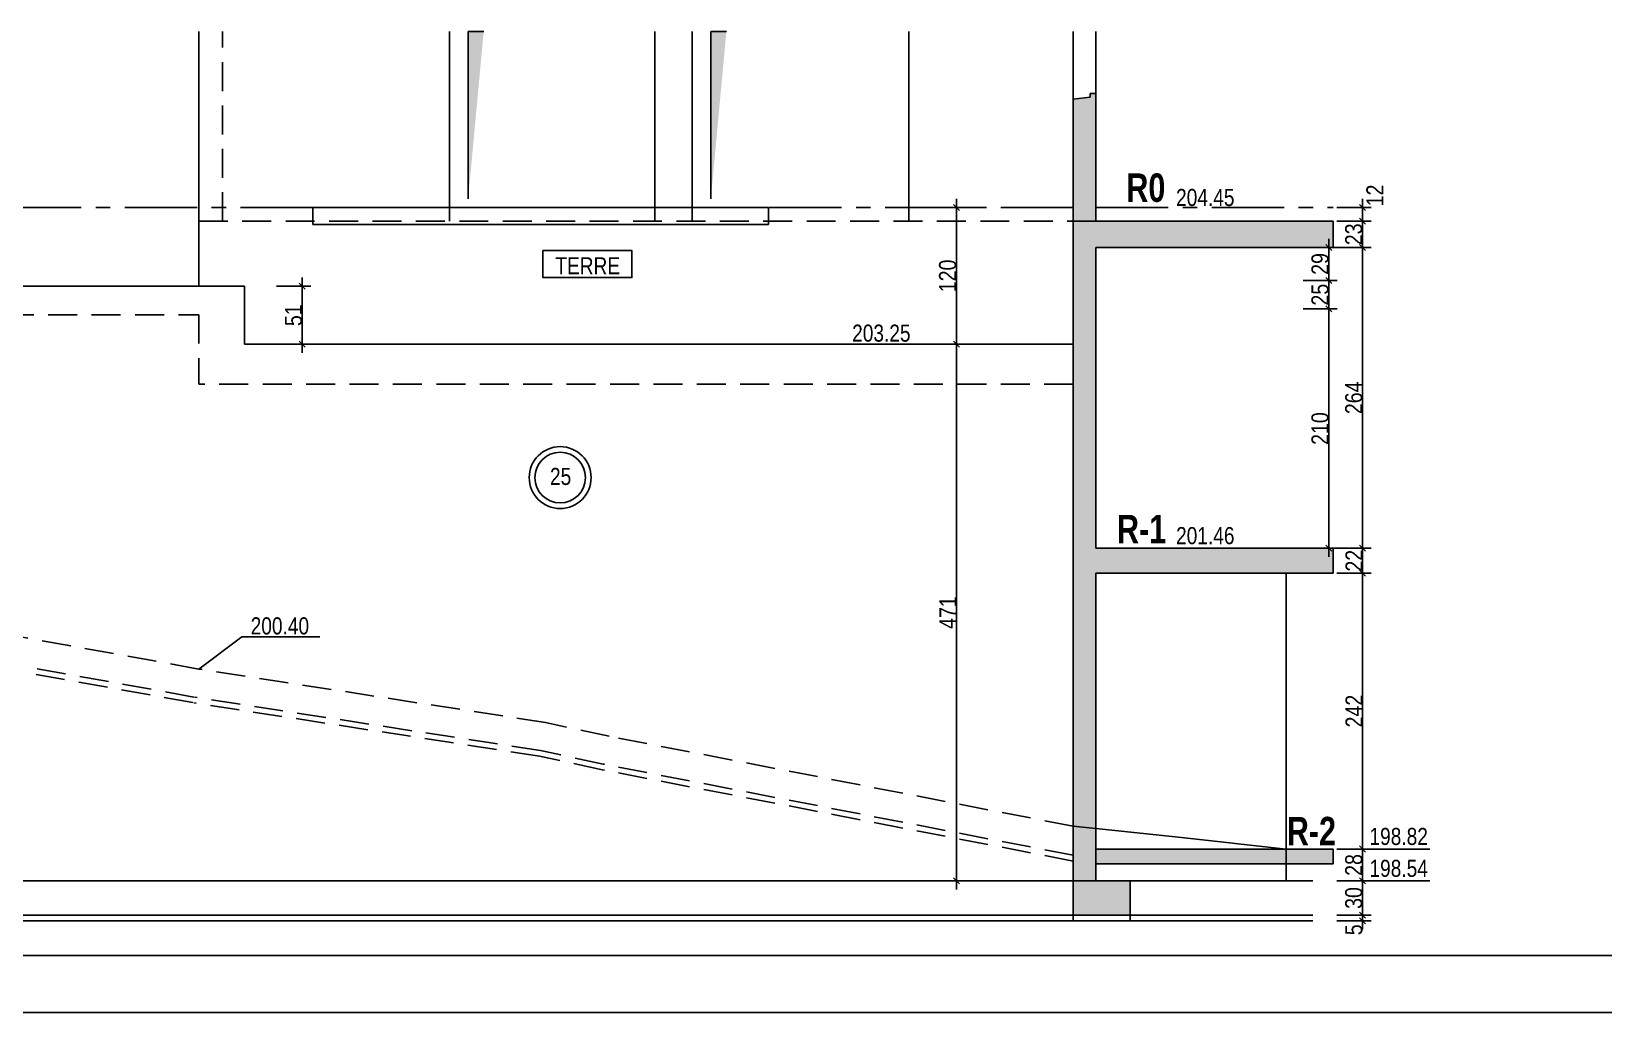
# Model space of a CAD drawing. Header units: millimetres. Extents: x -18089 to -10820, y 354 to 4554.
# Drawn here: x -16835 to -15456, y 354 to 1215 of the extents above; entities that cross this region are included whole.
import ezdxf
from ezdxf.enums import TextEntityAlignment as Align

# ---------------------------------------------------------------- set-up
doc = ezdxf.new("R2010")
doc.units = ezdxf.units.MM
doc.linetypes.add('AXES', pattern=[50.8, 31.75, -6.35, 6.35, -6.35])
doc.linetypes.add('CACHEx2', pattern=[19.05, 12.7, -6.35])
for name, color, linetype in [('01_Cad_2', 5, 'Continuous'), ('01_cote_gen', 4, 'Continuous'), ('01_linteaux', 3, 'Continuous'), ('01_murs_coup', 5, 'Continuous'), ('01_poch_BN', 9, 'Continuous'), ('01_poch_murs', 251, 'Continuous'), ('01_texte', 230, 'Continuous'), ('01_tram_axes', 10, 'AXES'), ('AA_COTES', 2, 'Continuous')]:
    doc.layers.add(name, color=color, linetype=linetype)
doc.styles.add('impact', font='impact.ttf')
doc.styles.add('MATTE_TXT', font='arial.ttf')
doc.styles.add('STYLE2', font='ARIALN.TTF')
doc.dimstyles.new('JB50', dxfattribs={"dimscale": 0.1, "dimtxt": 150, "dimasz": 15, "dimexe": 0.1, "dimexo": 0.1, "dimgap": 0.09, "dimtad": 1, "dimdec": 1, "dimdsep": 46, "dimtxsty": 'STYLE2', "dimblk1": 'BOND_G', "dimblk2": 'BOND_D', "dimsah": 1, "dimcen": 1.5, "dimdle": 0.01, "dimse1": 1, "dimse2": 1, "dimclrd": 4, "dimclre": 2, "dimclrt": 6, "dimazin": 2, "dimtfac": 2.333333, "dimtdec": 1, "dimtix": 1, "dimtmove": 2, "dimatfit": 3, "dimldrblk": 'BOND_G', "dimfxl": 1, "dimtolj": 1, "dimtzin": 0, "dimarcsym": 0})

# ---------------------------------------------------------------- blocks, each defined once
blk = doc.blocks.new('BOND_G')
at = {"layer": 'AA_COTES', "color": 0}
for p, q in [((0, -5), (0, 15)), ((5, 0), (-5, 0)), ((1.77, 1.77), (-1.77, -1.77))]:
    blk.add_line(p, q, dxfattribs=at)
blk = doc.blocks.new('BOND_D')
at = {"layer": 'AA_COTES', "color": 0}
for p, q in [((5, 0), (-5, 0)), ((-1.77, -1.77), (1.77, 1.77)), ((0, 5), (0, -15))]:
    blk.add_line(p, q, dxfattribs=at)
blk = doc.blocks.new('*D716')
at = {"layer": '01_cote_gen', "color": 4, "lineweight": -2, "ltscale": 2, "transparency": 16777216}
blk.add_line((-15667.3, 1046.9), (-15667.3, 1026.9), dxfattribs=at)
at = {"layer": 'DEFPOINTS', "color": 0, "ltscale": 2, "transparency": 16777216}
for p in [(-15693.1, 1048.4), (-15693.1, 1025.4), (-15667.3, 1025.4)]:
    blk.add_point(p, dxfattribs=at)
at = {"layer": '01_cote_gen', "color": 4, "lineweight": -2, "ltscale": 2, "transparency": 16777216, "xscale": 1.5, "yscale": 1.5, "zscale": 1.5}
for name, p, rotation in [('BOND_G', (-15667.3, 1048.4), 90), ('BOND_D', (-15667.3, 1025.4), 270)]:
    blk.add_blockref(name, p, dxfattribs=dict(at, rotation=rotation))
at = {"layer": '01_cote_gen', "color": 6, "ltscale": 2, "transparency": 16777216, "insert": (-15675, 1036.9), "char_height": 15, "attachment_point": 5, "rotation": 90, "style": 'STYLE2'}
blk.add_mtext('\\A1;23', dxfattribs=at)
blk = doc.blocks.new('*D717')
at = {"layer": '01_cote_gen', "color": 4, "lineweight": -2, "ltscale": 2, "transparency": 16777216}
blk.add_line((-15667.3, 1023.9), (-15667.3, 762.9), dxfattribs=at)
at = {"layer": 'DEFPOINTS', "color": 0, "ltscale": 2, "transparency": 16777216}
for p in [(-15693.1, 1025.4), (-15693.1, 761.4), (-15667.3, 761.4)]:
    blk.add_point(p, dxfattribs=at)
at = {"layer": '01_cote_gen', "color": 4, "lineweight": -2, "ltscale": 2, "transparency": 16777216, "xscale": 1.5, "yscale": 1.5, "zscale": 1.5}
for name, p, rotation in [('BOND_G', (-15667.3, 1025.4), 90), ('BOND_D', (-15667.3, 761.4), 270)]:
    blk.add_blockref(name, p, dxfattribs=dict(at, rotation=rotation))
at = {"layer": '01_cote_gen', "color": 6, "ltscale": 2, "transparency": 16777216, "insert": (-15675, 893.4), "char_height": 15, "attachment_point": 5, "rotation": 90, "style": 'STYLE2'}
blk.add_mtext('\\A1;264', dxfattribs=at)
blk = doc.blocks.new('*D718')
at = {"layer": '01_cote_gen', "color": 4, "lineweight": -2, "ltscale": 2, "transparency": 16777216}
blk.add_line((-15667.3, 759.9), (-15667.3, 740.9), dxfattribs=at)
at = {"layer": 'DEFPOINTS', "color": 0, "ltscale": 2, "transparency": 16777216}
for p in [(-15689.8, 761.4), (-15689.8, 739.4), (-15667.3, 739.4)]:
    blk.add_point(p, dxfattribs=at)
at = {"layer": '01_cote_gen', "color": 4, "lineweight": -2, "ltscale": 2, "transparency": 16777216, "xscale": 1.5, "yscale": 1.5, "zscale": 1.5}
for name, p, rotation in [('BOND_G', (-15667.3, 761.4), 90), ('BOND_D', (-15667.3, 739.4), 270)]:
    blk.add_blockref(name, p, dxfattribs=dict(at, rotation=rotation))
at = {"layer": '01_cote_gen', "color": 6, "ltscale": 2, "transparency": 16777216, "insert": (-15674.8, 750.4), "char_height": 15, "attachment_point": 5, "rotation": 90, "style": 'STYLE2'}
blk.add_mtext('\\A1;22', dxfattribs=at)
blk = doc.blocks.new('*D719')
at = {"layer": '01_cote_gen', "color": 4, "lineweight": -2, "ltscale": 2, "transparency": 16777216}
blk.add_line((-15667.3, 737.9), (-15667.3, 498.9), dxfattribs=at)
at = {"layer": 'DEFPOINTS', "color": 0, "ltscale": 2, "transparency": 16777216}
for p in [(-15693.1, 739.4), (-15693.1, 497.4), (-15667.3, 497.4)]:
    blk.add_point(p, dxfattribs=at)
at = {"layer": '01_cote_gen', "color": 4, "lineweight": -2, "ltscale": 2, "transparency": 16777216, "xscale": 1.5, "yscale": 1.5, "zscale": 1.5}
for name, p, rotation in [('BOND_G', (-15667.3, 739.4), 90), ('BOND_D', (-15667.3, 497.4), 270)]:
    blk.add_blockref(name, p, dxfattribs=dict(at, rotation=rotation))
at = {"layer": '01_cote_gen', "color": 6, "ltscale": 2, "transparency": 16777216, "insert": (-15674.8, 618.4), "char_height": 15, "attachment_point": 5, "rotation": 90, "style": 'STYLE2'}
blk.add_mtext('\\A1;242', dxfattribs=at)
blk = doc.blocks.new('*D720')
at = {"layer": '01_cote_gen', "color": 4, "lineweight": -2, "ltscale": 2, "transparency": 16777216}
blk.add_line((-15667.3, 495.9), (-15667.3, 470.9), dxfattribs=at)
at = {"layer": 'DEFPOINTS', "color": 0, "ltscale": 2, "transparency": 16777216}
for p in [(-15689.8, 497.4), (-15871.3, 469.4), (-15667.3, 469.4)]:
    blk.add_point(p, dxfattribs=at)
at = {"layer": '01_cote_gen', "color": 4, "lineweight": -2, "ltscale": 2, "transparency": 16777216, "xscale": 1.5, "yscale": 1.5, "zscale": 1.5}
for name, p, rotation in [('BOND_G', (-15667.3, 497.4), 90), ('BOND_D', (-15667.3, 469.4), 270)]:
    blk.add_blockref(name, p, dxfattribs=dict(at, rotation=rotation))
at = {"layer": '01_cote_gen', "color": 6, "ltscale": 2, "transparency": 16777216, "insert": (-15675, 483.4), "char_height": 15, "attachment_point": 5, "rotation": 90, "style": 'STYLE2'}
blk.add_mtext('\\A1;28', dxfattribs=at)
blk = doc.blocks.new('*D721')
at = {"layer": '01_cote_gen', "color": 4, "lineweight": -2, "ltscale": 2, "transparency": 16777216}
blk.add_line((-15667.3, 467.9), (-15667.3, 440.9), dxfattribs=at)
at = {"layer": 'DEFPOINTS', "color": 0, "ltscale": 2, "transparency": 16777216}
for p in [(-15871.3, 469.4), (-15871.3, 439.4), (-15667.3, 439.4)]:
    blk.add_point(p, dxfattribs=at)
at = {"layer": '01_cote_gen', "color": 4, "lineweight": -2, "ltscale": 2, "transparency": 16777216, "xscale": 1.5, "yscale": 1.5, "zscale": 1.5}
for name, p, rotation in [('BOND_G', (-15667.3, 469.4), 90), ('BOND_D', (-15667.3, 439.4), 270)]:
    blk.add_blockref(name, p, dxfattribs=dict(at, rotation=rotation))
at = {"layer": '01_cote_gen', "color": 6, "ltscale": 2, "transparency": 16777216, "insert": (-15675, 454.4), "char_height": 15, "attachment_point": 5, "rotation": 90, "style": 'STYLE2'}
blk.add_mtext('\\A1;30', dxfattribs=at)
blk = doc.blocks.new('*D722')
at = {"layer": '01_cote_gen', "color": 4, "lineweight": -2, "ltscale": 2, "transparency": 16777216}
blk.add_line((-15667.3, 437.9), (-15667.3, 435.9), dxfattribs=at)
at = {"layer": 'DEFPOINTS', "color": 0, "ltscale": 2, "transparency": 16777216}
for p in [(-15871.3, 439.4), (-15871.3, 434.4), (-15667.3, 434.4)]:
    blk.add_point(p, dxfattribs=at)
at = {"layer": '01_cote_gen', "color": 4, "lineweight": -2, "ltscale": 2, "transparency": 16777216, "xscale": 1.5, "yscale": 1.5, "zscale": 1.5}
for name, p, rotation in [('BOND_G', (-15667.3, 439.4), 90), ('BOND_D', (-15667.3, 434.4), 270)]:
    blk.add_blockref(name, p, dxfattribs=dict(at, rotation=rotation))
at = {"layer": '01_cote_gen', "color": 6, "ltscale": 2, "transparency": 16777216, "insert": (-15674.9, 426.5), "char_height": 15, "attachment_point": 5, "rotation": 90, "style": 'STYLE2'}
blk.add_mtext('\\A1;5', dxfattribs=at)
blk = doc.blocks.new('*D723')
at = {"layer": '01_cote_gen', "color": 4, "lineweight": -2, "ltscale": 2, "transparency": 16777216}
blk.add_line((-15667.3, 1058.9), (-15667.3, 1049.9), dxfattribs=at)
at = {"layer": 'DEFPOINTS', "color": 0, "ltscale": 2, "transparency": 16777216}
for p in [(-15693.1, 1060.4), (-15693.1, 1048.4), (-15667.3, 1048.4)]:
    blk.add_point(p, dxfattribs=at)
at = {"layer": '01_cote_gen', "color": 4, "lineweight": -2, "ltscale": 2, "transparency": 16777216, "xscale": 1.5, "yscale": 1.5, "zscale": 1.5}
for name, p, rotation in [('BOND_G', (-15667.3, 1060.4), 90), ('BOND_D', (-15667.3, 1048.4), 270)]:
    blk.add_blockref(name, p, dxfattribs=dict(at, rotation=rotation))
at = {"layer": '01_cote_gen', "color": 6, "ltscale": 2, "transparency": 16777216, "insert": (-15656.5, 1071), "char_height": 15, "attachment_point": 5, "rotation": 90, "style": 'STYLE2'}
blk.add_mtext('\\A1;12', dxfattribs=at)
blk = doc.blocks.new('*D725')
at = {"layer": '01_cote_gen', "color": 4, "lineweight": -2, "ltscale": 2, "transparency": 16777216}
blk.add_line((-16023.7, 941.9), (-16023.7, 1058.9), dxfattribs=at)
at = {"layer": 'DEFPOINTS', "color": 0, "ltscale": 2, "transparency": 16777216}
for p in [(-16023.7, 1060.4), (-15984.9, 1060.4), (-15984.9, 940.4)]:
    blk.add_point(p, dxfattribs=at)
at = {"layer": '01_cote_gen', "color": 4, "lineweight": -2, "ltscale": 2, "transparency": 16777216, "xscale": 1.5, "yscale": 1.5, "zscale": 1.5}
for name, p, rotation in [('BOND_D', (-16023.7, 1060.4), 90), ('BOND_G', (-16023.7, 940.4), 270)]:
    blk.add_blockref(name, p, dxfattribs=dict(at, rotation=rotation))
at = {"layer": '01_cote_gen', "color": 6, "ltscale": 2, "transparency": 16777216, "insert": (-16031.4, 1000.4), "char_height": 15, "attachment_point": 5, "rotation": 90, "style": 'STYLE2'}
blk.add_mtext('\\A1;120', dxfattribs=at)
blk = doc.blocks.new('*D727')
at = {"layer": '01_cote_gen', "color": 4, "lineweight": -2, "ltscale": 2, "transparency": 16777216}
blk.add_line((-15697, 1023.9), (-15697, 997.9), dxfattribs=at)
at = {"layer": 'DEFPOINTS', "color": 0, "ltscale": 2, "transparency": 16777216}
for p in [(-15737.6, 1025.4), (-15921.3, 996.4), (-15697, 996.4)]:
    blk.add_point(p, dxfattribs=at)
at = {"layer": '01_cote_gen', "color": 4, "lineweight": -2, "ltscale": 2, "transparency": 16777216, "xscale": 1.5, "yscale": 1.5, "zscale": 1.5}
for name, p, rotation in [('BOND_G', (-15697, 1025.4), 90), ('BOND_D', (-15697, 996.4), 270)]:
    blk.add_blockref(name, p, dxfattribs=dict(at, rotation=rotation))
at = {"layer": '01_cote_gen', "color": 6, "ltscale": 2, "transparency": 16777216, "insert": (-15704.6, 1010.9), "char_height": 15, "attachment_point": 5, "rotation": 90, "style": 'STYLE2'}
blk.add_mtext('\\A1;29', dxfattribs=at)
blk = doc.blocks.new('*D728')
at = {"layer": '01_cote_gen', "color": 4, "lineweight": -2, "ltscale": 2, "transparency": 16777216}
blk.add_line((-15697, 994.9), (-15697, 972.9), dxfattribs=at)
at = {"layer": 'DEFPOINTS', "color": 0, "ltscale": 2, "transparency": 16777216}
for p in [(-15921.3, 996.4), (-15921.3, 971.4), (-15697, 971.4)]:
    blk.add_point(p, dxfattribs=at)
at = {"layer": '01_cote_gen', "color": 4, "lineweight": -2, "ltscale": 2, "transparency": 16777216, "xscale": 1.5, "yscale": 1.5, "zscale": 1.5}
for name, p, rotation in [('BOND_G', (-15697, 996.4), 90), ('BOND_D', (-15697, 971.4), 270)]:
    blk.add_blockref(name, p, dxfattribs=dict(at, rotation=rotation))
at = {"layer": '01_cote_gen', "color": 6, "ltscale": 2, "transparency": 16777216, "insert": (-15704.6, 983.9), "char_height": 15, "attachment_point": 5, "rotation": 90, "style": 'STYLE2'}
blk.add_mtext('\\A1;25', dxfattribs=at)
blk = doc.blocks.new('*D729')
at = {"layer": '01_cote_gen', "color": 4, "lineweight": -2, "ltscale": 2, "transparency": 16777216}
blk.add_line((-15697, 969.9), (-15697, 762.9), dxfattribs=at)
at = {"layer": 'DEFPOINTS', "color": 0, "ltscale": 2, "transparency": 16777216}
for p in [(-15921.3, 971.4), (-15749.9, 761.4), (-15697, 761.4)]:
    blk.add_point(p, dxfattribs=at)
at = {"layer": '01_cote_gen', "color": 4, "lineweight": -2, "ltscale": 2, "transparency": 16777216, "xscale": 1.5, "yscale": 1.5, "zscale": 1.5}
for name, p, rotation in [('BOND_G', (-15697, 971.4), 90), ('BOND_D', (-15697, 761.4), 270)]:
    blk.add_blockref(name, p, dxfattribs=dict(at, rotation=rotation))
at = {"layer": '01_cote_gen', "color": 6, "ltscale": 2, "transparency": 16777216, "insert": (-15704.6, 866.4), "char_height": 15, "attachment_point": 5, "rotation": 90, "style": 'STYLE2'}
blk.add_mtext('\\A1;210', dxfattribs=at)
blk = doc.blocks.new('*D810')
at = {"layer": '01_cote_gen', "color": 4, "lineweight": -2, "ltscale": 2, "transparency": 16777216}
blk.add_line((-16597.8, 989.9), (-16597.8, 941.9), dxfattribs=at)
at = {"layer": 'DEFPOINTS', "color": 0, "ltscale": 2, "transparency": 16777216}
for p in [(-16648.5, 991.4), (-16648.5, 940.4), (-16597.8, 940.4)]:
    blk.add_point(p, dxfattribs=at)
at = {"layer": '01_cote_gen', "color": 4, "lineweight": -2, "ltscale": 2, "transparency": 16777216, "xscale": 1.5, "yscale": 1.5, "zscale": 1.5}
for name, p, rotation in [('BOND_G', (-16597.8, 991.4), 90), ('BOND_D', (-16597.8, 940.4), 270)]:
    blk.add_blockref(name, p, dxfattribs=dict(at, rotation=rotation))
at = {"layer": '01_cote_gen', "color": 6, "ltscale": 2, "transparency": 16777216, "insert": (-16605.4, 965.9), "char_height": 15, "attachment_point": 5, "rotation": 90, "style": 'STYLE2'}
blk.add_mtext('\\A1;51', dxfattribs=at)
blk = doc.blocks.new('*D811')
at = {"layer": '01_cote_gen', "color": 4, "lineweight": -2, "ltscale": 2, "transparency": 16777216}
blk.add_line((-16023.7, 470.9), (-16023.7, 938.9), dxfattribs=at)
at = {"layer": 'DEFPOINTS', "color": 0, "ltscale": 2, "transparency": 16777216}
for p in [(-16023.7, 940.4), (-16001.2, 940.4), (-16007.9, 469.4)]:
    blk.add_point(p, dxfattribs=at)
at = {"layer": '01_cote_gen', "color": 4, "lineweight": -2, "ltscale": 2, "transparency": 16777216, "xscale": 1.5, "yscale": 1.5, "zscale": 1.5}
for name, p, rotation in [('BOND_D', (-16023.7, 940.4), 90), ('BOND_G', (-16023.7, 469.4), 270)]:
    blk.add_blockref(name, p, dxfattribs=dict(at, rotation=rotation))
at = {"layer": '01_cote_gen', "color": 6, "ltscale": 2, "transparency": 16777216, "insert": (-16031.2, 704.9), "char_height": 15, "attachment_point": 5, "rotation": 90, "style": 'STYLE2'}
blk.add_mtext('\\A1;471', dxfattribs=at)

msp = doc.modelspace()

# ---------------------------------------------------------------- hatches: boundary and pattern name
at = {"layer": '01_poch_BN'}
h = msp.add_hatch(color=256, dxfattribs=at)
h.dxf.hatch_style = 1
h.paths.add_polyline_path([(-15693.13, 1048.37), (-15901.27, 1048.37), (-15901.27, 1160.37), (-15906.27, 1160.37), (-15906.27, 1157.37), (-15921.27, 1155.37), (-15921.27, 469.37), (-15901.27, 469.37), (-15901.27, 739.37), (-15693.13, 739.37), (-15693.13, 761.37), (-15901.27, 761.37), (-15901.27, 1025.37), (-15693.13, 1025.37)])
h.paths.add_polyline_path([(-15734.27, 497.37), (-15901.27, 497.37), (-15901.27, 484.37), (-15734.27, 484.37)], flags=17)
h.paths.add_polyline_path([(-15693.13, 497.37), (-15734.27, 497.37), (-15734.27, 484.37), (-15693.13, 484.37)], flags=17)
h.paths.add_polyline_path([(-15871.27, 469.37), (-15921.27, 469.37), (-15921.27, 439.37), (-15871.27, 439.37)])

# ---------------------------------------------------------------- linework, layer by layer
at = {"layer": '01_Cad_2', "color": 2}
msp.add_line((-11869.8, 403.85), (-18039.32, 403.85), dxfattribs=at)
at = {"layer": '01_Cad_2'}
msp.add_line((-11869.8, 353.85), (-18089.32, 353.85), dxfattribs=at)
at = {"layer": '01_cote_gen', "ltscale": 2}
msp.add_line((-15901.27, 515.27), (-15921.27, 517.37), dxfattribs=at)
at = {"layer": '01_linteaux', "linetype": 'CACHEx2', "ltscale": 2}
for p, q in [((-16667.84, 1048.37), (-16667.84, 1214.96)), ((-16688.51, 1048.37), (-15901.27, 1048.37)), ((-17125.51, 966.37), (-16688.51, 966.37)), ((-16688.51, 966.37), (-16688.51, 905.37)), ((-15921.27, 905.37), (-16688.51, 905.37)), ((-16688.51, 655.37), (-17125.53, 734.37)), ((-16693.84, 625.85), (-17129.16, 704.54)), ((-16692.95, 630.77), (-17128.44, 709.49)), ((-16384.27, 608.37), (-16688.51, 655.37)), ((-16389.73, 578.86), (-16693.09, 625.72)), ((-16388.82, 583.78), (-16692.32, 630.67)), ((-16328.59, 596.38), (-16384.27, 608.37)), ((-15921.27, 517.37), (-16328.59, 596.38)), ((-16333.6, 571.89), (-16388.82, 583.78)), ((-16334.61, 566.99), (-16389.73, 578.86)), ((-15921.27, 486.81), (-16334.61, 566.99)), ((-15921.27, 491.91), (-16333.6, 571.89))]:
    msp.add_line(p, q, dxfattribs=at)
at = {"layer": '01_murs_coup', "color": 2, "ltscale": 2}
for p, q in [((-16688.51, 1214.96), (-16688.51, 991.37)), ((-16468.51, 1214.96), (-16468.51, 1048.37)), ((-16288.51, 1214.96), (-16288.51, 1048.37)), ((-16255.51, 1214.96), (-16255.51, 1048.37)), ((-16065.51, 1214.96), (-16065.51, 1048.37)), ((-15921.27, 1155.37), (-15921.27, 1214.96)), ((-15901.27, 1160.37), (-15901.27, 1214.96)), ((-16588.51, 1060.37), (-16588.51, 1045.37)), ((-16588.51, 1060.37), (-16188.51, 1060.37)), ((-16188.51, 1060.37), (-16188.51, 1045.37)), ((-16188.51, 1045.37), (-16588.51, 1045.37)), ((-17085.51, 991.37), (-16648.51, 991.37)), ((-16648.51, 991.37), (-16648.51, 940.37)), ((-15921.27, 940.37), (-16648.51, 940.37)), ((-15734.27, 469.37), (-15734.27, 739.37)), ((-15826.27, 507.37), (-15901.27, 515.27)), ((-15734.27, 497.37), (-15826.27, 507.37)), ((-15921.27, 469.37), (-17140.51, 469.37)), ((-15871.27, 469.37), (-15710.98, 469.37)), ((-15921.27, 439.37), (-17140.51, 439.37)), ((-15921.27, 434.37), (-17140.51, 434.37)), ((-15871.27, 439.37), (-15710.98, 439.37)), ((-15871.27, 434.37), (-15710.98, 434.37))]:
    msp.add_line(p, q, dxfattribs=at)
at = {"layer": '01_murs_coup'}
for p, q in [((-15906.27, 1160.37), (-15906.27, 1157.37)), ((-15901.27, 1160.37), (-15906.27, 1160.37)), ((-15901.27, 1160.37), (-15901.27, 1048.37)), ((-15921.27, 1155.37), (-15906.27, 1157.37)), ((-15921.27, 1155.37), (-15921.27, 469.37)), ((-15901.27, 1048.37), (-15693.13, 1048.37)), ((-15901.27, 1025.37), (-15901.27, 761.37)), ((-15901.27, 1025.37), (-15693.13, 1025.37)), ((-15901.27, 1025.37), (-15693.13, 1025.37)), ((-15901.27, 761.37), (-15693.13, 761.37)), ((-15901.27, 739.37), (-15693.13, 739.37)), ((-15901.27, 739.37), (-15901.27, 469.37)), ((-15901.27, 497.37), (-15693.13, 497.37)), ((-15901.27, 484.37), (-15693.13, 484.37)), ((-15921.27, 469.37), (-15871.27, 469.37)), ((-15921.27, 469.37), (-15921.27, 434.37)), ((-15871.27, 469.37), (-15871.27, 434.37)), ((-15921.27, 439.37), (-15871.27, 439.37)), ((-15921.27, 434.37), (-15871.27, 434.37))]:
    msp.add_line(p, q, dxfattribs=at)
at = {"layer": '01_poch_murs', "ltscale": 2}
for p, q in [((-16452.23, 1067.99), (-16452.23, 1214.89)), ((-16452.23, 1214.89), (-16438.59, 1214.89)), ((-16239.23, 1067.99), (-16239.23, 1214.89)), ((-16239.23, 1214.89), (-16225.59, 1214.89))]:
    msp.add_line(p, q, dxfattribs=at)
at = {"layer": '01_poch_murs'}
for p, q in [((-15693.13, 1048.37), (-15693.13, 1025.37)), ((-15693.13, 761.37), (-15693.13, 739.37)), ((-15693.13, 497.37), (-15693.13, 484.37))]:
    msp.add_line(p, q, dxfattribs=at)
at = {"layer": '01_poch_murs', "ltscale": 2}
for points in [[(-16452.23, 1067.99), (-16452.23, 1214.89), (-16438.59, 1214.89)], [(-16239.23, 1067.99), (-16239.23, 1214.89), (-16225.59, 1214.89)]]:
    msp.add_solid(points, dxfattribs=at)
at = {"layer": '01_texte'}
for p, q in [((-16650.97, 683.61), (-16688.51, 655.37)), ((-16582.35, 683.61), (-16650.97, 683.61)), ((-15659.79, 497.37), (-15608.18, 497.37)), ((-15659.79, 469.37), (-15608.18, 469.37))]:
    msp.add_line(p, q, dxfattribs=at)
msp.add_lwpolyline([(-16386.65, 1022.62), (-16308.46, 1022.62), (-16308.46, 998.86), (-16386.65, 998.86)], close=True, dxfattribs=at)
for radius in [27.16, 22.2]:
    msp.add_circle((-16371.47, 823.39), radius, dxfattribs=at)
at = {"layer": '01_tram_axes', "ltscale": 2}
for p, q in [((-16588.51, 1060.37), (-17603.82, 1060.37)), ((-15921.27, 1060.37), (-16188.51, 1060.37)), ((-15901.27, 1060.37), (-15693.13, 1060.37))]:
    msp.add_line(p, q, dxfattribs=at)

# ---------------------------------------------------------------- texts
at = {"layer": '01_texte', "style": 'impact'}
for s, p in [('  R0', (-15864.96, 1057.83)), (' R-1', (-15864.96, 758.18)), (' R-2', (-15715.92, 493.09))]:
    msp.add_text(s, height=25, dxfattribs=at).set_placement(p, align=Align.BOTTOM_CENTER)
at = {"layer": '01_texte', "style": 'MATTE_TXT', "width": 0.8}
for s, p in [('204.45', (-15805.34, 1057.23)), ('TERRE', (-16347.31, 997.25)), ('203.25', (-16089.62, 938.18)), ('25', (-16371.08, 812.39)), ('201.46', (-15805.34, 760.44)), ('200.40', (-16617.44, 681.24)), ('198.82', (-15635.63, 496.44)), ('198.54', (-15635.63, 468.44))]:
    msp.add_text(s, height=15, dxfattribs=at).set_placement(p, align=Align.BOTTOM_CENTER)

# ---------------------------------------------------------------- dimensions: what is measured, and where the dimension line sits
at = {"layer": '01_cote_gen', "ltscale": 2}
for base, p1, p2, picture, middle in [((-15667.29, 1048.37), (-15693.13, 1060.37), (-15693.13, 1048.37), '*D723', (-15656.51, 1070.99)), ((-15667.29, 434.37), (-15871.27, 439.37), (-15871.27, 434.37), '*D722', (-15674.93, 426.52))]:
    dim = msp.add_linear_dim(base=base, p1=p1, p2=p2, angle=90, dimstyle='JB50', dxfattribs=at)
    dim.commit()
    dim.dimension.update_dxf_attribs({"geometry": picture, "text_midpoint": middle, "dimtype": 160})
for base, p1, p2, picture, middle in [((-16023.69, 1060.37), (-15984.91, 940.37), (-15984.91, 1060.37), '*D725', (-16031.36, 1000.37)), ((-15667.29, 1025.37), (-15693.13, 1048.37), (-15693.13, 1025.37), '*D716', (-15674.96, 1036.87)), ((-15696.95, 996.37), (-15737.62, 1025.37), (-15921.27, 996.37), '*D727', (-15704.62, 1010.87)), ((-15667.29, 761.37), (-15693.13, 1025.37), (-15693.13, 761.37), '*D717', (-15674.96, 893.37)), ((-16597.76, 940.37), (-16648.51, 991.37), (-16648.51, 940.37), '*D810', (-16605.42, 965.87)), ((-15696.95, 971.37), (-15921.27, 996.37), (-15921.27, 971.37), '*D728', (-15704.62, 983.87)), ((-15696.95, 761.37), (-15921.27, 971.37), (-15749.88, 761.37), '*D729', (-15704.62, 866.37)), ((-16023.69, 940.37), (-16007.88, 469.37), (-16001.19, 940.37), '*D811', (-16031.23, 704.87)), ((-15667.29, 739.37), (-15689.79, 761.37), (-15689.79, 739.37), '*D718', (-15674.83, 750.37)), ((-15667.29, 497.37), (-15693.13, 739.37), (-15693.13, 497.37), '*D719', (-15674.83, 618.37)), ((-15667.29, 469.37), (-15689.79, 497.37), (-15871.27, 469.37), '*D720', (-15674.96, 483.37)), ((-15667.29, 439.37), (-15871.27, 469.37), (-15871.27, 439.37), '*D721', (-15674.96, 454.37))]:
    dim = msp.add_linear_dim(base=base, p1=p1, p2=p2, angle=90, dimstyle='JB50', dxfattribs=at)
    dim.commit()
    dim.dimension.update_dxf_attribs({"geometry": picture, "text_midpoint": middle})

doc.saveas('drawing.dxf')
